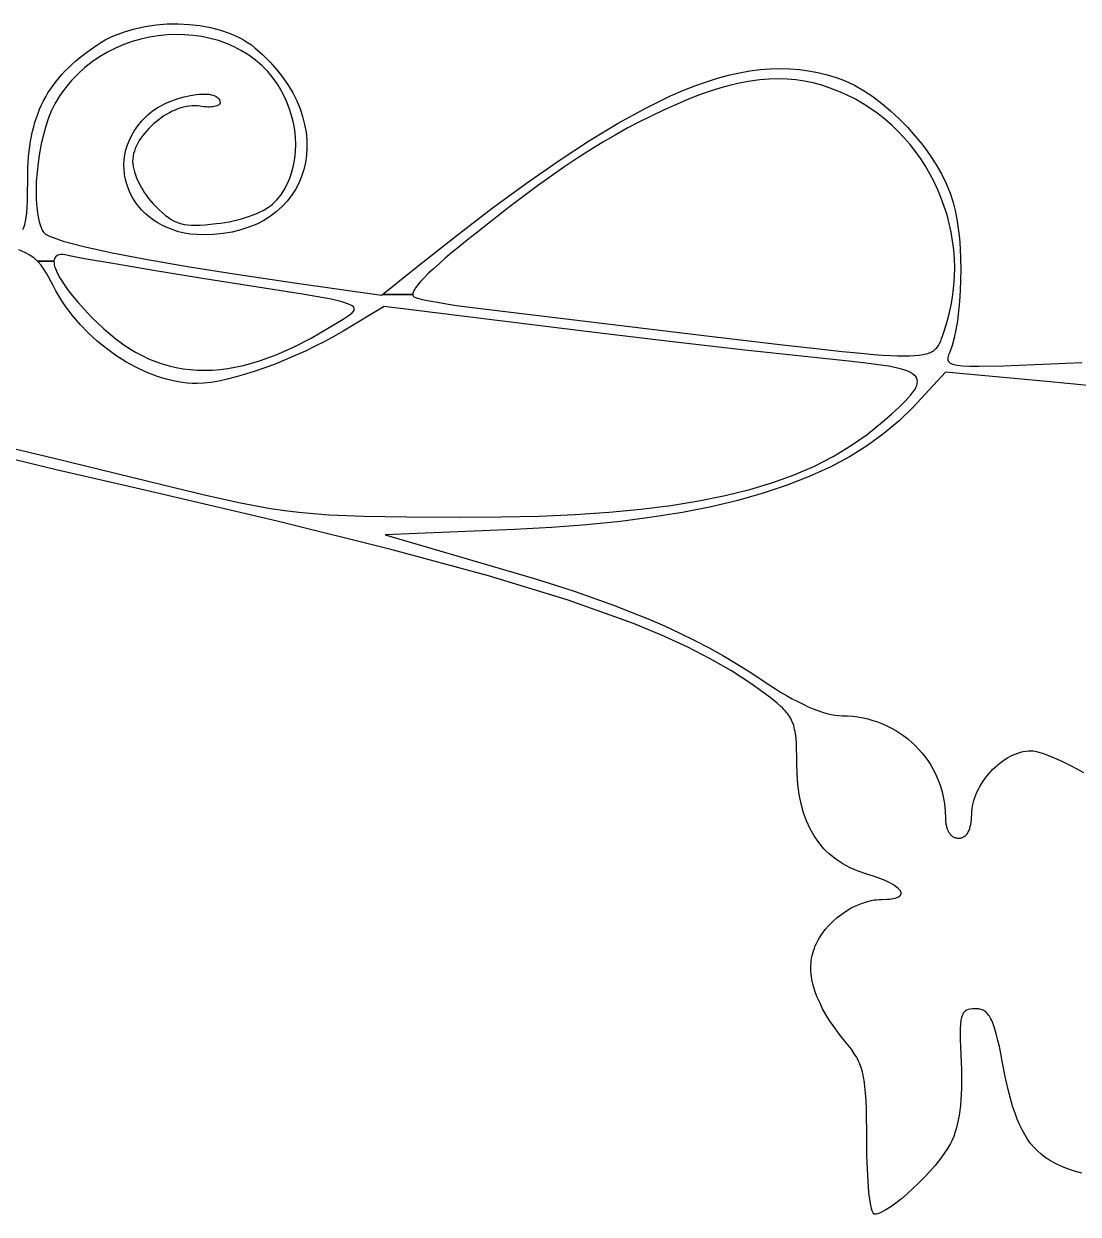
# Model space of a CAD drawing. Extents: x -119 to 121, y -47 to 51.
# Drawn here: x 100.04 to 108.55, y 33 to 42.61 of the extents above; entities that cross this region are included whole.
import ezdxf

# ---------------------------------------------------------------- set-up
doc = ezdxf.new("R2010")
doc.units = 0
doc.layers.add('BLACK', color=7, linetype='CONTINUOUS')

msp = doc.modelspace()

# ---------------------------------------------------------------- linework, layer by layer
at = {"layer": 'BLACK', "linetype": 'CONTINUOUS'}
for p, q in [((100.851, 42.5446), (100.934, 42.5689)), ((100.934, 42.5689), (101.019, 42.5874)), ((101.019, 42.5874), (101.107, 42.6002)), ((101.107, 42.6002), (101.196, 42.6071)), ((101.196, 42.6071), (101.285, 42.6083)), ((101.285, 42.6083), (101.374, 42.6038)), ((101.374, 42.6038), (101.461, 42.5936)), ((101.461, 42.5936), (101.545, 42.5778)), ((101.545, 42.5778), (101.627, 42.5564)), ((101.627, 42.5564), (101.705, 42.5294)), ((100.628, 42.4363), (100.662, 42.4581)), ((100.662, 42.4581), (100.697, 42.4783)), ((100.697, 42.4783), (100.734, 42.4971)), ((100.734, 42.4971), (100.772, 42.5144)), ((100.772, 42.5144), (100.851, 42.5446)), ((100.915, 42.4643), (100.846, 42.44)), ((100.984, 42.4844), (100.915, 42.4643)), ((101.054, 42.5002), (100.984, 42.4844)), ((101.125, 42.5117), (101.054, 42.5002)), ((101.196, 42.5189), (101.125, 42.5117)), ((101.267, 42.5219), (101.196, 42.5189)), ((101.337, 42.5206), (101.267, 42.5219)), ((101.407, 42.515), (101.337, 42.5206)), ((101.476, 42.5051), (101.407, 42.515)), ((101.544, 42.4909), (101.476, 42.5051)), ((101.61, 42.4724), (101.544, 42.4909)), ((101.675, 42.4497), (101.61, 42.4724)), ((101.705, 42.5294), (101.778, 42.4968)), ((101.778, 42.4968), (101.812, 42.4785)), ((101.812, 42.4785), (101.845, 42.4587)), ((101.845, 42.4587), (101.876, 42.4376)), ((100.489, 42.3338), (100.555, 42.3856)), ((100.555, 42.3856), (100.628, 42.4363)), ((100.714, 42.3787), (100.651, 42.3416)), ((100.78, 42.4115), (100.714, 42.3787)), ((100.846, 42.44), (100.78, 42.4115)), ((101.737, 42.4226), (101.675, 42.4497)), ((101.797, 42.3912), (101.737, 42.4226)), ((101.855, 42.3556), (101.797, 42.3912)), ((101.876, 42.4376), (101.905, 42.4152)), ((101.905, 42.4152), (101.97, 42.3574)), ((100.399, 42.2535), (100.427, 42.2807)), ((100.427, 42.2807), (100.457, 42.3074)), ((100.457, 42.3074), (100.489, 42.3338)), ((100.59, 42.3003), (100.532, 42.2548)), ((100.651, 42.3416), (100.59, 42.3003)), ((101.91, 42.3156), (101.855, 42.3556)), ((101.961, 42.2712), (101.91, 42.3156)), ((102.009, 42.2226), (101.961, 42.2712)), ((101.97, 42.3574), (102.029, 42.2982)), ((102.029, 42.2982), (102.082, 42.2377)), ((100.297, 42.1404), (100.321, 42.1695)), ((100.321, 42.1695), (100.345, 42.198)), ((100.345, 42.198), (100.371, 42.226)), ((100.371, 42.226), (100.399, 42.2535)), ((100.477, 42.205), (100.424, 42.151)), ((100.532, 42.2548), (100.477, 42.205)), ((102.053, 42.1696), (102.009, 42.2226)), ((102.093, 42.1124), (102.053, 42.1696)), ((102.082, 42.2377), (102.13, 42.1761)), ((102.13, 42.1761), (102.173, 42.1136)), ((105.549, 42.1403), (105.64, 42.1689)), ((105.64, 42.1689), (105.729, 42.1931)), ((105.729, 42.1931), (105.816, 42.2127)), ((105.816, 42.2127), (105.901, 42.2279)), ((105.901, 42.2279), (105.983, 42.2387)), ((105.983, 42.2387), (106.065, 42.2452)), ((106.065, 42.2452), (106.144, 42.2474)), ((106.144, 42.2474), (106.223, 42.2455)), ((106.223, 42.2455), (106.3, 42.2394)), ((106.3, 42.2394), (106.375, 42.2293)), ((106.375, 42.2293), (106.45, 42.2152)), ((106.45, 42.2152), (106.524, 42.1972)), ((106.524, 42.1972), (106.597, 42.1753)), ((106.597, 42.1753), (106.634, 42.1623)), ((100.234, 42.05), (100.254, 42.0807)), ((100.254, 42.0807), (100.275, 42.1109)), ((100.275, 42.1109), (100.297, 42.1404)), ((100.376, 42.0927), (100.33, 42.0303)), ((100.424, 42.151), (100.376, 42.0927)), ((102.128, 42.0507), (102.093, 42.1124)), ((102.173, 42.1136), (102.21, 42.0505)), ((105.36, 42.069), (105.456, 42.107)), ((105.456, 42.107), (105.549, 42.1403)), ((105.666, 42.0914), (105.581, 42.0647)), ((105.748, 42.114), (105.666, 42.0914)), ((105.828, 42.1324), (105.748, 42.114)), ((105.906, 42.1467), (105.828, 42.1324)), ((105.982, 42.1569), (105.906, 42.1467)), ((106.056, 42.1629), (105.982, 42.1569)), ((106.129, 42.1648), (106.056, 42.1629)), ((106.201, 42.1626), (106.129, 42.1648)), ((106.272, 42.1562), (106.201, 42.1626)), ((106.342, 42.1457), (106.272, 42.1562)), ((106.412, 42.1311), (106.342, 42.1457)), ((106.481, 42.1123), (106.412, 42.1311)), ((106.549, 42.0894), (106.481, 42.1123)), ((106.618, 42.0624), (106.549, 42.0894)), ((106.634, 42.1623), (106.67, 42.1474)), ((106.67, 42.1474), (106.744, 42.1119)), ((106.744, 42.1119), (106.819, 42.0695)), ((100.182, 41.9538), (100.198, 41.9865)), ((100.198, 41.9865), (100.216, 42.0186)), ((100.216, 42.0186), (100.234, 42.05)), ((100.33, 42.0303), (100.289, 41.9636)), ((101.185, 41.9667), (101.234, 41.9874)), ((101.234, 41.9874), (101.284, 42.0051)), ((101.284, 42.0051), (101.334, 42.0196)), ((101.334, 42.0196), (101.384, 42.0306)), ((101.384, 42.0306), (101.431, 42.038)), ((101.431, 42.038), (101.454, 42.0403)), ((101.454, 42.0403), (101.476, 42.0416)), ((101.476, 42.0416), (101.497, 42.0419)), ((101.497, 42.0419), (101.516, 42.0411)), ((101.516, 42.0411), (101.535, 42.0393)), ((101.535, 42.0393), (101.552, 42.0364)), ((101.552, 42.0364), (101.567, 42.0323)), ((101.567, 42.0323), (101.581, 42.0271)), ((101.581, 42.0271), (101.593, 42.0208)), ((101.593, 42.0208), (101.604, 42.0133)), ((101.604, 42.0133), (101.612, 42.0045)), ((101.612, 42.0045), (101.618, 41.9945)), ((101.618, 41.9945), (101.622, 41.9832)), ((101.622, 41.9832), (101.623, 41.9707)), ((102.159, 41.9848), (102.128, 42.0507)), ((102.182, 41.9274), (102.159, 41.9848)), ((102.21, 42.0505), (102.242, 41.987)), ((102.242, 41.987), (102.269, 41.9233)), ((105.055, 41.9262), (105.261, 42.0262)), ((105.405, 41.9989), (105.204, 41.9114)), ((105.261, 42.0262), (105.36, 42.069)), ((105.494, 42.0339), (105.405, 41.9989)), ((105.581, 42.0647), (105.494, 42.0339)), ((106.686, 42.0323), (106.618, 42.0624)), ((106.752, 41.999), (106.686, 42.0323)), ((106.815, 41.9627), (106.752, 41.999)), ((106.819, 42.0695), (106.893, 42.0206)), ((106.893, 42.0206), (106.965, 41.966)), ((100.141, 41.8509), (100.154, 41.886)), ((100.154, 41.886), (100.167, 41.9203)), ((100.167, 41.9203), (100.182, 41.9538)), ((100.263, 41.9097), (100.238, 41.8493)), ((100.289, 41.9636), (100.263, 41.9097)), ((101.039, 41.8734), (101.057, 41.8885)), ((101.057, 41.8885), (101.075, 41.903)), ((101.075, 41.903), (101.095, 41.917)), ((101.095, 41.917), (101.117, 41.9304)), ((101.117, 41.9304), (101.139, 41.9432)), ((101.139, 41.9432), (101.162, 41.9553)), ((101.162, 41.9553), (101.185, 41.9667)), ((101.215, 41.8907), (101.193, 41.8781)), ((101.238, 41.9022), (101.215, 41.8907)), ((101.26, 41.9125), (101.238, 41.9022)), ((101.283, 41.9216), (101.26, 41.9125)), ((101.306, 41.9294), (101.283, 41.9216)), ((101.329, 41.9359), (101.306, 41.9294)), ((101.352, 41.9409), (101.329, 41.9359)), ((101.374, 41.9445), (101.352, 41.9409)), ((101.397, 41.9465), (101.374, 41.9445)), ((101.418, 41.9468), (101.397, 41.9465)), ((101.44, 41.9455), (101.418, 41.9468)), ((101.461, 41.9424), (101.44, 41.9455)), ((101.477, 41.9401), (101.461, 41.9424)), ((101.494, 41.9384), (101.477, 41.9401)), ((101.51, 41.9374), (101.494, 41.9384)), ((101.525, 41.9369), (101.51, 41.9374)), ((101.539, 41.937), (101.525, 41.9369)), ((101.552, 41.9377), (101.539, 41.937)), ((101.565, 41.9389), (101.552, 41.9377)), ((101.576, 41.9407), (101.565, 41.9389)), ((101.586, 41.9429), (101.576, 41.9407)), ((101.596, 41.9456), (101.586, 41.9429)), ((101.604, 41.9488), (101.596, 41.9456)), ((101.61, 41.9524), (101.604, 41.9488)), ((101.616, 41.9564), (101.61, 41.9524)), ((101.618, 41.9585), (101.616, 41.9564)), ((101.62, 41.9608), (101.618, 41.9585)), ((101.621, 41.9631), (101.62, 41.9608)), ((101.622, 41.9655), (101.621, 41.9631)), ((101.623, 41.9681), (101.622, 41.9655)), ((101.623, 41.9707), (101.623, 41.9681)), ((102.201, 41.8691), (102.182, 41.9274)), ((102.269, 41.9233), (102.29, 41.8595)), ((104.837, 41.8064), (105.055, 41.9262)), ((105.204, 41.9114), (105.009, 41.8163)), ((106.876, 41.9235), (106.815, 41.9627)), ((106.935, 41.8814), (106.876, 41.9235)), ((106.992, 41.8367), (106.935, 41.8814)), ((106.965, 41.966), (107.037, 41.9063)), ((107.037, 41.9063), (107.106, 41.842)), ((100.119, 41.7783), (100.129, 41.815)), ((100.129, 41.815), (100.141, 41.8509)), ((100.216, 41.7834), (100.197, 41.7132)), ((100.238, 41.8493), (100.216, 41.7834)), ((100.933, 41.7478), (100.959, 41.7854)), ((100.959, 41.7854), (100.989, 41.8221)), ((100.989, 41.8221), (101.023, 41.8578)), ((101.023, 41.8578), (101.039, 41.8734)), ((101.068, 41.7832), (101.049, 41.7648)), ((101.087, 41.801), (101.068, 41.7832)), ((101.107, 41.8181), (101.087, 41.801)), ((101.128, 41.8344), (101.107, 41.8181)), ((101.149, 41.8499), (101.128, 41.8344)), ((101.17, 41.8644), (101.149, 41.8499)), ((101.193, 41.8781), (101.17, 41.8644)), ((102.215, 41.8104), (102.201, 41.8691)), ((102.226, 41.7515), (102.215, 41.8104)), ((102.29, 41.8595), (102.306, 41.7961)), ((102.306, 41.7961), (102.318, 41.7331)), ((104.605, 41.6664), (104.837, 41.8064)), ((105.009, 41.8163), (104.911, 41.765)), ((107.046, 41.7893), (106.992, 41.8367)), ((107.098, 41.7396), (107.046, 41.7893)), ((107.106, 41.842), (107.173, 41.774)), ((100.094, 41.6626), (100.101, 41.7021)), ((100.101, 41.7021), (100.109, 41.7407)), ((100.109, 41.7407), (100.119, 41.7783)), ((100.197, 41.7132), (100.18, 41.6398)), ((100.891, 41.6705), (100.91, 41.7095)), ((100.91, 41.7095), (100.933, 41.7478)), ((100.999, 41.7065), (100.985, 41.6862)), ((101.015, 41.7264), (100.999, 41.7065)), ((101.031, 41.7459), (101.015, 41.7264)), ((101.049, 41.7648), (101.031, 41.7459)), ((102.232, 41.6928), (102.226, 41.7515)), ((102.234, 41.6345), (102.232, 41.6928)), ((102.318, 41.7331), (102.324, 41.6708)), ((104.813, 41.7106), (104.714, 41.6529)), ((104.911, 41.765), (104.813, 41.7106)), ((107.147, 41.6875), (107.098, 41.7396)), ((107.194, 41.6333), (107.147, 41.6875)), ((107.173, 41.774), (107.236, 41.7027)), ((107.236, 41.7027), (107.296, 41.6288)), ((100.078, 41.5381), (100.088, 41.6221)), ((100.088, 41.6221), (100.094, 41.6626)), ((100.18, 41.6398), (100.165, 41.5641)), ((100.855, 41.5512), (100.863, 41.5912)), ((100.863, 41.5912), (100.876, 41.631)), ((100.876, 41.631), (100.891, 41.6705)), ((100.939, 41.6027), (100.932, 41.5816)), ((100.949, 41.6238), (100.939, 41.6027)), ((100.959, 41.6448), (100.949, 41.6238)), ((100.971, 41.6656), (100.959, 41.6448)), ((100.985, 41.6862), (100.971, 41.6656)), ((102.233, 41.5771), (102.234, 41.6345)), ((102.325, 41.6093), (102.322, 41.549)), ((102.324, 41.6708), (102.325, 41.6093)), ((104.36, 41.5055), (104.605, 41.6664)), ((104.613, 41.5914), (104.511, 41.5258)), ((104.714, 41.6529), (104.613, 41.5914)), ((107.238, 41.5769), (107.194, 41.6333)), ((107.296, 41.6288), (107.351, 41.553)), ((100.072, 41.4497), (100.078, 41.5381)), ((100.165, 41.5641), (100.154, 41.4874)), ((100.847, 41.4711), (100.849, 41.5111)), ((100.849, 41.5111), (100.855, 41.5512)), ((100.918, 41.5186), (100.917, 41.4979)), ((100.917, 41.4979), (100.918, 41.4787)), ((100.921, 41.5394), (100.918, 41.5186)), ((100.925, 41.5605), (100.921, 41.5394)), ((100.932, 41.5816), (100.925, 41.5605)), ((102.217, 41.4661), (102.227, 41.5209)), ((102.227, 41.5209), (102.233, 41.5771)), ((102.322, 41.549), (102.313, 41.4901)), ((104.098, 41.3234), (104.36, 41.5055)), ((104.511, 41.5258), (104.406, 41.4557)), ((107.28, 41.5187), (107.238, 41.5769)), ((107.318, 41.4586), (107.28, 41.5187)), ((107.351, 41.553), (107.402, 41.4758)), ((100.071, 41.3568), (100.072, 41.4497)), ((100.146, 41.4106), (100.14, 41.3349)), ((100.154, 41.4874), (100.146, 41.4106)), ((100.848, 41.4314), (100.847, 41.4711)), ((100.852, 41.3921), (100.848, 41.4314)), ((100.918, 41.4787), (100.921, 41.4582)), ((100.921, 41.4582), (100.926, 41.4365)), ((100.926, 41.4365), (100.932, 41.4139)), ((100.932, 41.4139), (100.94, 41.3906)), ((102.187, 41.3624), (102.204, 41.4132)), ((102.204, 41.4132), (102.217, 41.4661)), ((102.3, 41.4327), (102.282, 41.377)), ((102.313, 41.4901), (102.3, 41.4327)), ((104.406, 41.4557), (104.185, 41.3004)), ((107.354, 41.3968), (107.318, 41.4586)), ((107.402, 41.4758), (107.447, 41.3979)), ((100.069, 41.228), (100.071, 41.3568)), ((100.14, 41.3349), (100.138, 41.2614)), ((100.86, 41.3532), (100.852, 41.3921)), ((100.87, 41.3151), (100.86, 41.3532)), ((100.883, 41.2777), (100.87, 41.3151)), ((100.94, 41.3906), (100.949, 41.3667)), ((100.949, 41.3667), (100.96, 41.3425)), ((100.96, 41.3425), (100.972, 41.318)), ((100.972, 41.318), (100.985, 41.2936)), ((102.141, 41.2685), (102.166, 41.314)), ((102.166, 41.314), (102.187, 41.3624)), ((102.26, 41.3234), (102.233, 41.272)), ((102.282, 41.377), (102.26, 41.3234)), ((103.82, 41.1195), (104.098, 41.3234)), ((107.388, 41.3334), (107.354, 41.3968)), ((107.418, 41.2686), (107.388, 41.3334)), ((107.447, 41.3979), (107.485, 41.3199)), ((107.485, 41.3199), (107.517, 41.2425)), ((100.068, 41.1737), (100.069, 41.228)), ((100.138, 41.2614), (100.139, 41.1911)), ((100.899, 41.2413), (100.883, 41.2777)), ((100.917, 41.206), (100.899, 41.2413)), ((100.985, 41.2936), (100.999, 41.2693)), ((100.999, 41.2693), (101.014, 41.2454)), ((101.014, 41.2454), (101.03, 41.2221)), ((101.03, 41.2221), (101.047, 41.1995)), ((102.081, 41.1873), (102.113, 41.2262)), ((102.113, 41.2262), (102.141, 41.2685)), ((102.201, 41.223), (102.165, 41.1767)), ((102.233, 41.272), (102.201, 41.223)), ((104.185, 41.3004), (103.948, 41.1226)), ((107.446, 41.2025), (107.418, 41.2686)), ((107.517, 41.2425), (107.542, 41.1663)), ((100.063, 41.0833), (100.066, 41.1255)), ((100.066, 41.1255), (100.068, 41.1737)), ((100.139, 41.1911), (100.143, 41.1252)), ((100.143, 41.1252), (100.151, 41.0647)), ((100.939, 41.1719), (100.917, 41.206)), ((100.963, 41.1392), (100.939, 41.1719)), ((100.99, 41.108), (100.963, 41.1392)), ((101.047, 41.1995), (101.064, 41.1779)), ((101.064, 41.1779), (101.082, 41.1573)), ((101.082, 41.1573), (101.101, 41.1381)), ((101.101, 41.1381), (101.129, 41.1105)), ((101.971, 41.1032), (101.993, 41.1155)), ((101.993, 41.1155), (102.014, 41.1279)), ((102.014, 41.1279), (102.031, 41.1402)), ((102.031, 41.1402), (102.046, 41.1522)), ((102.046, 41.1522), (102.064, 41.1693)), ((102.064, 41.1693), (102.081, 41.1873)), ((102.124, 41.1332), (102.079, 41.0929)), ((102.165, 41.1767), (102.124, 41.1332)), ((103.525, 40.8933), (103.82, 41.1195)), ((103.948, 41.1226), (103.69, 40.9194)), ((107.47, 41.1352), (107.446, 41.2025)), ((107.492, 41.0668), (107.47, 41.1352)), ((107.542, 41.1663), (107.558, 41.1022)), ((100.048, 40.9882), (100.054, 41.0149)), ((100.054, 41.0149), (100.059, 41.0465)), ((100.059, 41.0465), (100.063, 41.0833)), ((100.151, 41.0647), (100.163, 41.0106)), ((101.019, 41.0785), (100.99, 41.108)), ((101.051, 41.0509), (101.019, 41.0785)), ((101.085, 41.0251), (101.051, 41.0509)), ((101.121, 41.0015), (101.085, 41.0251)), ((101.129, 41.1105), (101.156, 41.086)), ((101.156, 41.086), (101.181, 41.0644)), ((101.181, 41.0644), (101.206, 41.0456)), ((101.206, 41.0456), (101.23, 41.0295)), ((101.23, 41.0295), (101.254, 41.0159)), ((101.254, 41.0159), (101.279, 41.0048)), ((101.696, 41.0111), (101.73, 41.0183)), ((101.73, 41.0183), (101.763, 41.0265)), ((101.763, 41.0265), (101.796, 41.0356)), ((101.796, 41.0356), (101.829, 41.0455)), ((101.829, 41.0455), (101.86, 41.0561)), ((101.86, 41.0561), (101.89, 41.0673)), ((101.89, 41.0673), (101.919, 41.0789)), ((101.919, 41.0789), (101.946, 41.0909)), ((101.977, 41.0224), (101.919, 40.9926)), ((101.946, 41.0909), (101.971, 41.1032)), ((102.03, 41.0559), (101.977, 41.0224)), ((102.079, 41.0929), (102.03, 41.0559)), ((107.51, 40.9974), (107.492, 41.0668)), ((107.558, 41.1022), (107.572, 41.032)), ((107.572, 41.032), (107.583, 40.9568)), ((100.032, 40.9477), (100.04, 40.9659)), ((100.04, 40.9659), (100.048, 40.9882)), ((100.163, 41.0106), (100.17, 40.9864)), ((100.17, 40.9864), (100.178, 40.9642)), ((100.178, 40.9642), (100.188, 40.9442)), ((100.188, 40.9442), (100.198, 40.9264)), ((100.198, 40.9264), (100.215, 40.9111)), ((101.16, 40.9801), (101.121, 41.0015)), ((101.201, 40.9611), (101.16, 40.9801)), ((101.244, 40.9447), (101.201, 40.9611)), ((101.289, 40.9309), (101.244, 40.9447)), ((101.279, 41.0048), (101.305, 40.9961)), ((101.336, 40.9199), (101.289, 40.9309)), ((101.305, 40.9961), (101.333, 40.9896)), ((101.333, 40.9896), (101.361, 40.9852)), ((101.385, 40.9119), (101.336, 40.9199)), ((101.361, 40.9852), (101.393, 40.9828)), ((101.393, 40.9828), (101.426, 40.9823)), ((101.426, 40.9823), (101.463, 40.9836)), ((101.463, 40.9836), (101.503, 40.9866)), ((101.503, 40.9866), (101.547, 40.9911)), ((101.547, 40.9911), (101.595, 40.997)), ((101.595, 40.997), (101.628, 41.0004)), ((101.628, 41.0004), (101.662, 41.0051)), ((101.722, 40.9281), (101.648, 40.9156)), ((101.662, 41.0051), (101.696, 41.0111)), ((101.791, 40.9453), (101.722, 40.9281)), ((101.857, 40.9668), (101.791, 40.9453)), ((101.919, 40.9926), (101.857, 40.9668)), ((103.69, 40.9194), (103.62, 40.864)), ((107.525, 40.9273), (107.51, 40.9974)), ((107.537, 40.8564), (107.525, 40.9273)), ((107.583, 40.9568), (107.592, 40.8776)), ((100.215, 40.9111), (100.247, 40.8941)), ((100.247, 40.8941), (100.356, 40.8555)), ((100.356, 40.8555), (100.525, 40.8112)), ((101.436, 40.9069), (101.385, 40.9119)), ((101.489, 40.9053), (101.436, 40.9069)), ((101.57, 40.9079), (101.489, 40.9053)), ((101.648, 40.9156), (101.57, 40.9079)), ((103.21, 40.6442), (103.525, 40.8933)), ((103.62, 40.864), (103.555, 40.8116)), ((107.546, 40.7849), (107.537, 40.8564)), ((107.592, 40.8776), (107.598, 40.7953)), ((100.047, 40.7633), (99.998, 40.7835)), ((100.088, 40.7416), (100.047, 40.7633)), ((100.122, 40.7179), (100.088, 40.7416)), ((100.297, 40.7312), (100.291, 40.7237)), ((100.305, 40.7372), (100.297, 40.7312)), ((100.314, 40.7417), (100.305, 40.7372)), ((100.326, 40.7448), (100.314, 40.7417)), ((100.339, 40.7463), (100.326, 40.7448)), ((100.354, 40.7461), (100.339, 40.7463)), ((100.371, 40.7444), (100.354, 40.7461)), ((100.389, 40.741), (100.371, 40.7444)), ((100.409, 40.7359), (100.389, 40.741)), ((100.53, 40.7132), (100.409, 40.7359)), ((100.525, 40.8112), (100.752, 40.7615)), ((100.752, 40.7615), (101.037, 40.7068)), ((103.495, 40.7622), (103.44, 40.7159)), ((103.555, 40.8116), (103.495, 40.7622)), ((107.552, 40.713), (107.546, 40.7849)), ((107.598, 40.7953), (107.602, 40.7108)), ((100.15, 40.6931), (100.122, 40.7179)), ((100.152, 40.6915), (100.15, 40.6931)), ((100.15, 40.6931), (100.282, 40.6931)), ((100.282, 40.6931), (100.15, 40.6931)), ((100.178, 40.6617), (100.152, 40.6915)), ((100.202, 40.628), (100.178, 40.6617)), ((100.283, 40.7047), (100.282, 40.6931)), ((100.282, 40.6931), (100.283, 40.6803)), ((100.286, 40.7149), (100.283, 40.7047)), ((100.283, 40.6803), (100.285, 40.6663)), ((100.285, 40.6663), (100.288, 40.651)), ((100.291, 40.7237), (100.286, 40.7149)), ((100.288, 40.651), (100.294, 40.6345)), ((100.294, 40.6345), (100.309, 40.5982)), ((100.774, 40.6707), (100.53, 40.7132)), ((101.103, 40.6149), (100.774, 40.6707)), ((101.037, 40.7068), (101.377, 40.6476)), ((101.377, 40.6476), (101.773, 40.5843)), ((102.935, 40.4241), (103.21, 40.6442)), ((103.346, 40.6324), (103.307, 40.5953)), ((103.391, 40.6726), (103.346, 40.6324)), ((103.44, 40.7159), (103.391, 40.6726)), ((107.554, 40.6408), (107.552, 40.713)), ((107.553, 40.5683), (107.554, 40.6408)), ((107.602, 40.7108), (107.603, 40.6251)), ((100.225, 40.5895), (100.202, 40.628)), ((100.275, 40.496), (100.225, 40.5895)), ((100.309, 40.5982), (100.331, 40.5577)), ((100.331, 40.5577), (100.359, 40.5132)), ((101.482, 40.5525), (101.103, 40.6149)), ((102.29, 40.4273), (101.482, 40.5525)), ((101.773, 40.5843), (102.223, 40.5172)), ((103.273, 40.5613), (103.244, 40.5305)), ((103.307, 40.5953), (103.273, 40.5613)), ((107.548, 40.4958), (107.553, 40.5683)), ((107.602, 40.5393), (107.599, 40.4541)), ((107.603, 40.6251), (107.602, 40.5393)), ((100.298, 40.454), (100.275, 40.496)), ((100.322, 40.4128), (100.298, 40.454)), ((100.359, 40.5132), (100.392, 40.4651)), ((100.392, 40.4651), (100.432, 40.4136)), ((102.223, 40.5172), (102.928, 40.4184)), ((103.181, 40.439), (103.179, 40.4311)), ((103.184, 40.4476), (103.181, 40.439)), ((103.189, 40.457), (103.184, 40.4476)), ((103.195, 40.4673), (103.189, 40.457)), ((103.202, 40.4783), (103.195, 40.4673)), ((103.211, 40.4902), (103.202, 40.4783)), ((103.221, 40.5028), (103.211, 40.4902)), ((103.232, 40.5162), (103.221, 40.5028)), ((103.244, 40.5305), (103.232, 40.5162)), ((107.54, 40.4233), (107.548, 40.4958)), ((107.599, 40.4541), (107.594, 40.3707)), ((100.347, 40.3722), (100.322, 40.4128)), ((100.374, 40.3324), (100.347, 40.3722)), ((100.432, 40.4136), (100.478, 40.3591)), ((100.478, 40.3591), (100.529, 40.3018)), ((102.521, 40.3853), (102.29, 40.4273)), ((102.599, 40.367), (102.521, 40.3853)), ((102.655, 40.3496), (102.599, 40.367)), ((102.69, 40.3324), (102.655, 40.3496)), ((102.928, 40.4184), (102.935, 40.4241)), ((102.935, 40.4241), (103.179, 40.4241)), ((103.179, 40.4241), (102.935, 40.4241)), ((103.179, 40.4311), (103.179, 40.4241)), ((103.179, 40.4241), (103.179, 40.418)), ((103.179, 40.418), (103.181, 40.4126)), ((103.181, 40.4126), (103.185, 40.408)), ((103.185, 40.408), (103.189, 40.4043)), ((103.189, 40.4043), (103.216, 40.3955)), ((103.216, 40.3955), (103.258, 40.385)), ((103.258, 40.385), (103.312, 40.3734)), ((103.312, 40.3734), (103.378, 40.3611)), ((103.378, 40.3611), (103.452, 40.3484)), ((103.452, 40.3484), (103.532, 40.3359)), ((107.513, 40.2789), (107.529, 40.351)), ((107.529, 40.351), (107.54, 40.4233)), ((107.594, 40.3707), (107.586, 40.29)), ((100.432, 40.2554), (100.374, 40.3324)), ((100.495, 40.1821), (100.432, 40.2554)), ((100.529, 40.3018), (100.586, 40.242)), ((102.616, 40.2241), (102.658, 40.2511)), ((102.949, 40.3267), (102.618, 40.1292)), ((102.658, 40.2511), (102.688, 40.2747)), ((102.688, 40.2747), (102.705, 40.2956)), ((102.7, 40.3236), (102.69, 40.3324)), ((102.706, 40.3146), (102.7, 40.3236)), ((102.705, 40.2956), (102.707, 40.3053)), ((102.707, 40.3053), (102.706, 40.3146)), ((104.558, 40.1292), (102.949, 40.3267)), ((103.532, 40.3359), (103.617, 40.3238)), ((103.617, 40.3238), (103.704, 40.3126)), ((103.704, 40.3126), (105.574, 40.0868)), ((107.494, 40.2073), (107.513, 40.2789)), ((107.586, 40.29), (107.576, 40.2128)), ((100.562, 40.1127), (100.495, 40.1821)), ((100.586, 40.242), (100.684, 40.1462)), ((102.358, 40.0721), (102.505, 40.1574)), ((102.505, 40.1574), (102.616, 40.2241)), ((107.472, 40.1362), (107.494, 40.2073)), ((107.576, 40.2128), (107.564, 40.1403)), ((100.632, 40.0476), (100.562, 40.1127)), ((100.684, 40.1462), (100.785, 40.0625)), ((100.785, 40.0625), (100.837, 40.0251)), ((102.215, 39.999), (102.358, 40.0721)), ((102.546, 40.0872), (102.47, 40.0461)), ((102.618, 40.1292), (102.546, 40.0872)), ((105.229, 40.0469), (104.558, 40.1292)), ((105.574, 40.0868), (106.189, 40.0152)), ((107.441, 40.0481), (107.448, 40.0678)), ((107.448, 40.0678), (107.456, 40.0891)), ((107.456, 40.0891), (107.472, 40.1362)), ((107.55, 40.0733), (107.533, 40.0128)), ((107.564, 40.1403), (107.55, 40.0733)), ((100.706, 39.9871), (100.632, 40.0476)), ((100.783, 39.9316), (100.706, 39.9871)), ((100.837, 40.0251), (100.888, 39.9908)), ((100.888, 39.9908), (100.941, 39.9595)), ((100.941, 39.9595), (100.994, 39.9312)), ((102.076, 39.9379), (102.215, 39.999)), ((102.312, 39.9678), (102.231, 39.9309)), ((102.392, 40.0062), (102.312, 39.9678)), ((102.47, 40.0461), (102.392, 40.0062)), ((105.861, 39.9739), (105.229, 40.0469)), ((106.724, 39.8822), (105.861, 39.9739)), ((106.189, 40.0152), (106.436, 39.9872)), ((106.436, 39.9872), (106.646, 39.9646)), ((106.646, 39.9646), (106.739, 39.9553)), ((107.358, 39.9571), (107.368, 39.9619)), ((107.368, 39.9619), (107.377, 39.967)), ((107.377, 39.967), (107.385, 39.9725)), ((107.385, 39.9725), (107.392, 39.9784)), ((107.392, 39.9784), (107.4, 39.9846)), ((107.4, 39.9846), (107.406, 39.9912)), ((107.406, 39.9912), (107.412, 39.9982)), ((107.412, 39.9982), (107.418, 40.0056)), ((107.418, 40.0056), (107.423, 40.0134)), ((107.423, 40.0134), (107.432, 40.03)), ((107.432, 40.03), (107.441, 40.0481)), ((107.514, 39.9598), (107.505, 39.9362)), ((107.533, 40.0128), (107.514, 39.9598)), ((100.862, 39.8814), (100.783, 39.9316)), ((100.943, 39.8368), (100.862, 39.8814)), ((100.994, 39.9312), (101.047, 39.9059)), ((101.047, 39.9059), (101.102, 39.8836)), ((101.102, 39.8836), (101.156, 39.8644)), ((101.156, 39.8644), (101.212, 39.8481)), ((101.812, 39.8519), (101.942, 39.8888)), ((101.942, 39.8888), (102.076, 39.9379)), ((102.067, 39.8632), (101.986, 39.8328)), ((102.149, 39.896), (102.067, 39.8632)), ((102.231, 39.9309), (102.149, 39.896)), ((106.837, 39.8702), (106.724, 39.8822)), ((106.739, 39.9553), (106.824, 39.9474)), ((106.824, 39.9474), (106.902, 39.9408)), ((106.936, 39.8578), (106.837, 39.8702)), ((106.902, 39.9408), (106.972, 39.9356)), ((106.972, 39.9356), (107.036, 39.9319)), ((107.036, 39.9319), (107.093, 39.9295)), ((107.093, 39.9295), (107.144, 39.9285)), ((107.144, 39.9285), (107.19, 39.929)), ((107.19, 39.929), (107.23, 39.9308)), ((107.23, 39.9308), (107.266, 39.9341)), ((107.266, 39.9341), (107.297, 39.9389)), ((107.297, 39.9389), (107.311, 39.9418)), ((107.311, 39.9418), (107.324, 39.9451)), ((107.324, 39.9451), (107.336, 39.9487)), ((107.336, 39.9487), (107.347, 39.9528)), ((107.347, 39.9528), (107.358, 39.9571)), ((107.499, 39.9157), (107.498, 39.898)), ((107.498, 39.898), (107.504, 39.8831)), ((107.505, 39.9362), (107.499, 39.9157)), ((107.504, 39.8831), (107.517, 39.8708)), ((107.517, 39.8708), (107.54, 39.8611)), ((107.947, 39.8487), (108.58, 39.8752)), ((101.026, 39.7982), (100.943, 39.8368)), ((101.109, 39.7658), (101.026, 39.7982)), ((101.212, 39.8481), (101.268, 39.8349)), ((101.268, 39.8349), (101.326, 39.8247)), ((101.326, 39.8247), (101.383, 39.8176)), ((101.383, 39.8176), (101.442, 39.8134)), ((101.442, 39.8134), (101.501, 39.8123)), ((101.501, 39.8123), (101.562, 39.8142)), ((101.562, 39.8142), (101.623, 39.8191)), ((101.623, 39.8191), (101.685, 39.827)), ((101.685, 39.827), (101.812, 39.8519)), ((101.828, 39.7802), (101.753, 39.7585)), ((101.906, 39.8051), (101.828, 39.7802)), ((101.986, 39.8328), (101.906, 39.8051)), ((107.021, 39.8445), (106.936, 39.8578)), ((107.093, 39.83), (107.021, 39.8445)), ((107.124, 39.822), (107.093, 39.83)), ((107.151, 39.8136), (107.124, 39.822)), ((107.175, 39.8047), (107.151, 39.8136)), ((107.196, 39.7951), (107.175, 39.8047)), ((107.213, 39.785), (107.196, 39.7951)), ((107.228, 39.7741), (107.213, 39.785)), ((107.479, 39.7975), (107.218, 39.5153)), ((107.239, 39.7624), (107.228, 39.7741)), ((108.326, 39.7199), (107.479, 39.7975)), ((107.54, 39.8611), (107.573, 39.8538)), ((107.573, 39.8538), (107.618, 39.8487)), ((107.618, 39.8487), (107.677, 39.8458)), ((107.677, 39.8458), (107.75, 39.8449)), ((107.75, 39.8449), (107.947, 39.8487)), ((101.15, 39.7521), (101.109, 39.7658)), ((101.192, 39.7401), (101.15, 39.7521)), ((101.234, 39.7298), (101.192, 39.7401)), ((101.275, 39.7213), (101.234, 39.7298)), ((101.317, 39.7146), (101.275, 39.7213)), ((101.358, 39.7097), (101.317, 39.7146)), ((101.399, 39.7068), (101.358, 39.7097)), ((101.439, 39.7058), (101.399, 39.7068)), ((101.492, 39.7081), (101.439, 39.7058)), ((101.55, 39.7148), (101.492, 39.7081)), ((101.613, 39.7255), (101.55, 39.7148)), ((101.681, 39.7402), (101.613, 39.7255)), ((101.753, 39.7585), (101.681, 39.7402)), ((107.231, 39.6549), (107.241, 39.6734)), ((107.247, 39.7499), (107.239, 39.7624)), ((107.241, 39.6734), (107.248, 39.6908)), ((107.252, 39.7366), (107.247, 39.7499)), ((107.248, 39.6908), (107.252, 39.7071)), ((107.254, 39.7223), (107.252, 39.7366)), ((107.252, 39.7071), (107.254, 39.7223)), ((109.172, 39.6353), (108.326, 39.7199)), ((107.16, 39.5685), (107.201, 39.6143)), ((107.201, 39.6143), (107.217, 39.6353)), ((107.217, 39.6353), (107.231, 39.6549)), ((107.045, 39.4594), (107.108, 39.517)), ((107.218, 39.5153), (107.106, 39.405)), ((107.108, 39.517), (107.16, 39.5685)), ((106.847, 39.2949), (106.971, 39.3954)), ((106.971, 39.3954), (107.045, 39.4594)), ((107.106, 39.405), (106.983, 39.3016)), ((106.714, 39.2023), (106.847, 39.2949)), ((106.983, 39.3016), (106.849, 39.2049)), ((99.9101, 39.193), (100.284, 39.1026)), ((106.572, 39.1174), (106.714, 39.2023)), ((106.849, 39.2049), (106.704, 39.1149)), ((100.301, 39.01), (99.7219, 39.1498)), ((100.284, 39.1026), (101.164, 38.8874)), ((106.421, 39.0401), (106.572, 39.1174)), ((106.704, 39.1149), (106.548, 39.0316)), ((100.981, 38.8521), (100.301, 39.01)), ((106.258, 38.97), (106.421, 39.0401)), ((106.548, 39.0316), (106.38, 38.9547)), ((105.899, 38.8511), (106.085, 38.9071)), ((106.085, 38.9071), (106.258, 38.97)), ((106.38, 38.9547), (106.201, 38.8844)), ((102.084, 38.595), (100.981, 38.8521)), ((101.164, 38.8874), (101.508, 38.8055)), ((101.508, 38.8055), (101.788, 38.7434)), ((105.701, 38.8018), (105.899, 38.8511)), ((106.009, 38.8204), (105.804, 38.7626)), ((106.201, 38.8844), (106.009, 38.8204)), ((101.788, 38.7434), (102.031, 38.6981)), ((105.021, 38.6924), (105.263, 38.7227)), ((105.263, 38.7227), (105.489, 38.7591)), ((105.587, 38.7111), (105.357, 38.6657)), ((105.489, 38.7591), (105.701, 38.8018)), ((105.804, 38.7626), (105.587, 38.7111)), ((102.031, 38.6981), (102.145, 38.6809)), ((102.145, 38.6809), (102.26, 38.6669)), ((102.26, 38.6669), (102.379, 38.6557)), ((102.379, 38.6557), (102.503, 38.6469)), ((102.503, 38.6469), (102.784, 38.6354)), ((102.784, 38.6354), (103.129, 38.6294)), ((103.129, 38.6294), (103.563, 38.6263)), ((103.563, 38.6263), (103.891, 38.6288)), ((103.891, 38.6288), (104.2, 38.6365)), ((104.2, 38.6365), (104.491, 38.6495)), ((104.491, 38.6495), (104.764, 38.6681)), ((104.764, 38.6681), (105.021, 38.6924)), ((105.113, 38.6263), (104.856, 38.5929)), ((105.357, 38.6657), (105.113, 38.6263)), ((103.014, 38.3646), (102.084, 38.595)), ((104.001, 38.5275), (102.956, 38.4852)), ((104.3, 38.5436), (104.001, 38.5275)), ((104.585, 38.5654), (104.3, 38.5436)), ((104.856, 38.5929), (104.585, 38.5654)), ((102.956, 38.4852), (103.775, 38.2453)), ((103.79, 38.1543), (103.014, 38.3646)), ((103.775, 38.2453), (104.15, 38.1353)), ((104.433, 37.9578), (103.79, 38.1543)), ((104.15, 38.1353), (104.324, 38.0808)), ((104.324, 38.0808), (104.49, 38.0264)), ((104.961, 37.7685), (104.433, 37.9578)), ((104.49, 38.0264), (104.648, 37.9719)), ((104.648, 37.9719), (104.799, 37.9172)), ((104.799, 37.9172), (104.942, 37.862)), ((104.942, 37.862), (105.079, 37.8061)), ((105.188, 37.6746), (104.961, 37.7685)), ((105.079, 37.8061), (105.21, 37.7494)), ((105.21, 37.7494), (105.336, 37.6918)), ((105.394, 37.5801), (105.188, 37.6746)), ((105.336, 37.6918), (105.456, 37.6329)), ((105.581, 37.4842), (105.394, 37.5801)), ((105.456, 37.6329), (105.572, 37.5726)), ((105.572, 37.5726), (105.683, 37.5108)), ((105.752, 37.3861), (105.581, 37.4842)), ((105.683, 37.5108), (105.791, 37.4472)), ((105.909, 37.2849), (105.752, 37.3861)), ((105.791, 37.4472), (105.895, 37.3817)), ((105.895, 37.3817), (105.997, 37.314)), ((106.054, 37.1799), (105.909, 37.2849)), ((105.997, 37.314), (106.049, 37.2793)), ((106.049, 37.2793), (106.1, 37.2469)), ((106.09, 37.1519), (106.054, 37.1799)), ((106.1, 37.2469), (106.149, 37.2166)), ((106.149, 37.2166), (106.197, 37.1884)), ((106.197, 37.1884), (106.243, 37.1625)), ((106.122, 37.1256), (106.09, 37.1519)), ((106.151, 37.1006), (106.122, 37.1256)), ((106.163, 37.0884), (106.151, 37.1006)), ((106.175, 37.0763), (106.163, 37.0884)), ((106.243, 37.1625), (106.288, 37.1387)), ((106.288, 37.1387), (106.331, 37.1172)), ((106.331, 37.1172), (106.372, 37.0979)), ((106.372, 37.0979), (106.412, 37.0808)), ((106.412, 37.0808), (106.45, 37.066)), ((106.186, 37.0642), (106.175, 37.0763)), ((106.197, 37.0522), (106.186, 37.0642)), ((106.206, 37.04), (106.197, 37.0522)), ((106.215, 37.0276), (106.206, 37.04)), ((106.223, 37.0151), (106.215, 37.0276)), ((106.231, 37.0022), (106.223, 37.0151)), ((106.237, 36.989), (106.231, 37.0022)), ((106.243, 36.9753), (106.237, 36.989)), ((106.45, 37.066), (106.487, 37.0534)), ((106.487, 37.0534), (106.522, 37.0431)), ((106.522, 37.0431), (106.556, 37.0351)), ((106.556, 37.0351), (106.588, 37.0293)), ((106.588, 37.0293), (106.618, 37.0259)), ((106.618, 37.0259), (106.646, 37.0247)), ((106.646, 37.0247), (106.689, 37.0236)), ((106.689, 37.0236), (106.731, 37.0205)), ((106.731, 37.0205), (106.773, 37.0153)), ((106.773, 37.0153), (106.814, 37.0081)), ((106.814, 37.0081), (106.854, 36.9989)), ((106.854, 36.9989), (106.894, 36.9879)), ((106.894, 36.9879), (106.932, 36.975)), ((106.249, 36.9612), (106.243, 36.9753)), ((106.254, 36.9465), (106.249, 36.9612)), ((106.258, 36.9311), (106.254, 36.9465)), ((106.262, 36.9151), (106.258, 36.9311)), ((106.265, 36.8983), (106.262, 36.9151)), ((106.268, 36.8806), (106.265, 36.8983)), ((106.932, 36.975), (106.97, 36.9603)), ((106.97, 36.9603), (107.007, 36.9439)), ((107.007, 36.9439), (107.043, 36.9258)), ((107.043, 36.9258), (107.078, 36.9061)), ((107.078, 36.9061), (107.111, 36.8848)), ((107.111, 36.8848), (107.144, 36.862)), ((106.271, 36.8621), (106.268, 36.8806)), ((106.273, 36.8426), (106.271, 36.8621)), ((106.276, 36.8004), (106.273, 36.8426)), ((106.278, 36.7536), (106.276, 36.8004)), ((107.144, 36.862), (107.175, 36.8377)), ((107.175, 36.8377), (107.206, 36.8119)), ((107.206, 36.8119), (107.235, 36.7848)), ((106.279, 36.7015), (106.278, 36.7536)), ((106.279, 36.6437), (106.279, 36.7015)), ((107.235, 36.7848), (107.262, 36.7564)), ((107.262, 36.7564), (107.288, 36.7267)), ((107.288, 36.7267), (107.313, 36.6958)), ((107.313, 36.6958), (107.336, 36.6637)), ((107.979, 36.6841), (108, 36.6957)), ((108, 36.6957), (108.021, 36.7062)), ((108.021, 36.7062), (108.042, 36.7155)), ((108.042, 36.7155), (108.064, 36.7235)), ((108.064, 36.7235), (108.085, 36.7302)), ((108.085, 36.7302), (108.106, 36.7355)), ((108.106, 36.7355), (108.128, 36.7393)), ((108.128, 36.7393), (108.149, 36.7417)), ((108.149, 36.7417), (108.17, 36.7425)), ((108.17, 36.7425), (108.19, 36.741)), ((108.19, 36.741), (108.213, 36.7367)), ((108.213, 36.7367), (108.24, 36.7297)), ((108.24, 36.7297), (108.27, 36.7201)), ((108.27, 36.7201), (108.303, 36.7081)), ((108.303, 36.7081), (108.339, 36.6937)), ((108.339, 36.6937), (108.418, 36.6587)), ((106.282, 36.5547), (106.279, 36.6437)), ((107.336, 36.6637), (107.358, 36.6305)), ((107.358, 36.6305), (107.378, 36.5962)), ((107.378, 36.5962), (107.397, 36.5609)), ((107.863, 36.5931), (107.881, 36.6105)), ((107.881, 36.6105), (107.9, 36.6271)), ((107.9, 36.6271), (107.919, 36.6428)), ((107.919, 36.6428), (107.939, 36.6576)), ((107.939, 36.6576), (107.959, 36.6713)), ((107.959, 36.6713), (107.979, 36.6841)), ((108.418, 36.6587), (108.504, 36.6161)), ((108.504, 36.6161), (108.594, 36.5669)), ((106.288, 36.4701), (106.282, 36.5547)), ((107.397, 36.5609), (107.413, 36.5246)), ((107.413, 36.5246), (107.428, 36.4875)), ((107.783, 36.4958), (107.797, 36.5164)), ((107.797, 36.5164), (107.813, 36.5365)), ((107.813, 36.5365), (107.829, 36.5561)), ((107.829, 36.5561), (107.846, 36.5749)), ((107.846, 36.5749), (107.863, 36.5931)), ((106.299, 36.3899), (106.288, 36.4701)), ((107.428, 36.4875), (107.441, 36.4495)), ((107.441, 36.4495), (107.453, 36.4107)), ((107.453, 36.4107), (107.462, 36.3711)), ((107.724, 36.3867), (107.734, 36.4091)), ((107.734, 36.4091), (107.745, 36.4313)), ((107.745, 36.4313), (107.756, 36.4532)), ((107.756, 36.4532), (107.769, 36.4747)), ((107.769, 36.4747), (107.783, 36.4958)), ((106.314, 36.3142), (106.299, 36.3899)), ((106.334, 36.2429), (106.314, 36.3142)), ((107.462, 36.3711), (107.469, 36.3308)), ((107.469, 36.3308), (107.475, 36.2899)), ((107.697, 36.2956), (107.702, 36.3184)), ((107.702, 36.3184), (107.708, 36.3413)), ((107.708, 36.3413), (107.716, 36.364)), ((107.716, 36.364), (107.724, 36.3867)), ((106.358, 36.176), (106.334, 36.2429)), ((107.475, 36.2899), (107.478, 36.2483)), ((107.478, 36.2483), (107.479, 36.2063)), ((107.69, 36.2055), (107.691, 36.2274)), ((107.691, 36.25), (107.694, 36.2728)), ((107.691, 36.2274), (107.691, 36.25)), ((107.694, 36.2728), (107.697, 36.2956)), ((106.386, 36.1135), (106.358, 36.176)), ((107.479, 36.2063), (107.479, 36.1965)), ((107.479, 36.1965), (107.479, 36.1869)), ((107.479, 36.1869), (107.48, 36.1776)), ((107.48, 36.1776), (107.481, 36.1686)), ((107.481, 36.1686), (107.482, 36.1598)), ((107.482, 36.1598), (107.483, 36.1513)), ((107.483, 36.1513), (107.485, 36.1431)), ((107.485, 36.1431), (107.487, 36.1352)), ((107.487, 36.1352), (107.489, 36.1275)), ((107.489, 36.1275), (107.491, 36.1201)), ((107.491, 36.1201), (107.493, 36.113)), ((107.676, 36.1144), (107.68, 36.1301)), ((107.68, 36.1301), (107.684, 36.1471)), ((107.684, 36.1471), (107.687, 36.1653)), ((107.687, 36.1653), (107.689, 36.1848)), ((107.689, 36.1848), (107.69, 36.2055)), ((106.419, 36.0555), (106.386, 36.1135)), ((106.456, 36.0018), (106.419, 36.0555)), ((107.493, 36.113), (107.496, 36.1062)), ((107.496, 36.1062), (107.498, 36.0997)), ((107.498, 36.0997), (107.501, 36.0934)), ((107.501, 36.0934), (107.505, 36.0875)), ((107.505, 36.0875), (107.508, 36.0819)), ((107.508, 36.0819), (107.512, 36.0766)), ((107.512, 36.0766), (107.515, 36.0716)), ((107.515, 36.0716), (107.519, 36.067)), ((107.519, 36.067), (107.523, 36.0626)), ((107.523, 36.0626), (107.528, 36.0586)), ((107.528, 36.0586), (107.532, 36.0549)), ((107.532, 36.0549), (107.537, 36.0515)), ((107.537, 36.0515), (107.541, 36.0485)), ((107.541, 36.0485), (107.546, 36.0458)), ((107.546, 36.0458), (107.551, 36.0435)), ((107.551, 36.0435), (107.557, 36.0415)), ((107.557, 36.0415), (107.562, 36.0399)), ((107.562, 36.0399), (107.567, 36.0386)), ((107.567, 36.0386), (107.573, 36.0377)), ((107.573, 36.0377), (107.579, 36.0371)), ((107.579, 36.0371), (107.585, 36.0369)), ((107.585, 36.0369), (107.591, 36.0371)), ((107.591, 36.0371), (107.598, 36.0378)), ((107.598, 36.0378), (107.604, 36.0388)), ((107.604, 36.0388), (107.61, 36.0402)), ((107.61, 36.0402), (107.615, 36.042)), ((107.615, 36.042), (107.621, 36.0442)), ((107.621, 36.0442), (107.626, 36.0468)), ((107.626, 36.0468), (107.631, 36.0498)), ((107.631, 36.0498), (107.636, 36.0532)), ((107.636, 36.0532), (107.641, 36.057)), ((107.641, 36.057), (107.645, 36.0611)), ((107.645, 36.0611), (107.649, 36.0656)), ((107.649, 36.0656), (107.653, 36.0704)), ((107.653, 36.0704), (107.657, 36.0757)), ((107.657, 36.0757), (107.664, 36.0872)), ((107.664, 36.0872), (107.67, 36.1001)), ((107.67, 36.1001), (107.676, 36.1144)), ((106.498, 35.9524), (106.456, 36.0018)), ((106.52, 35.9294), (106.498, 35.9524)), ((106.544, 35.9074), (106.52, 35.9294)), ((106.595, 35.8668), (106.544, 35.9074)), ((106.65, 35.8305), (106.595, 35.8668)), ((106.71, 35.7986), (106.65, 35.8305)), ((106.775, 35.771), (106.71, 35.7986)), ((106.844, 35.7477), (106.775, 35.771)), ((106.899, 35.7302), (106.844, 35.7477)), ((106.949, 35.7125), (106.899, 35.7302)), ((106.992, 35.6947), (106.949, 35.7125)), ((107.029, 35.677), (106.992, 35.6947)), ((107.06, 35.6596), (107.029, 35.677)), ((107.074, 35.651), (107.06, 35.6596)), ((107.085, 35.6426), (107.074, 35.651)), ((107.095, 35.6344), (107.085, 35.6426)), ((106.903, 35.5383), (106.924, 35.5409)), ((106.924, 35.5409), (106.944, 35.5425)), ((106.944, 35.5425), (106.964, 35.543)), ((106.964, 35.543), (107.008, 35.5443)), ((107.008, 35.5443), (107.027, 35.5459)), ((107.027, 35.5459), (107.044, 35.5481)), ((107.044, 35.5481), (107.06, 35.5508)), ((107.06, 35.5508), (107.074, 35.5541)), ((107.074, 35.5541), (107.086, 35.5578)), ((107.086, 35.5578), (107.096, 35.5621)), ((107.104, 35.6263), (107.095, 35.6344)), ((107.096, 35.5621), (107.104, 35.5669)), ((107.11, 35.6185), (107.104, 35.6263)), ((107.104, 35.5669), (107.111, 35.572)), ((107.116, 35.611), (107.11, 35.6185)), ((107.111, 35.572), (107.116, 35.5776)), ((107.119, 35.6037), (107.116, 35.611)), ((107.116, 35.5776), (107.119, 35.5836)), ((107.121, 35.5966), (107.119, 35.6037)), ((107.119, 35.5836), (107.121, 35.5899)), ((107.121, 35.5899), (107.121, 35.5966)), ((106.642, 35.4249), (106.68, 35.4507)), ((106.68, 35.4507), (106.719, 35.4738)), ((106.719, 35.4738), (106.76, 35.494)), ((106.76, 35.494), (106.801, 35.5111)), ((106.801, 35.5111), (106.842, 35.5247)), ((106.842, 35.5247), (106.883, 35.5347)), ((106.883, 35.5347), (106.903, 35.5383)), ((106.538, 35.3334), (106.571, 35.366)), ((106.571, 35.366), (106.605, 35.3965)), ((106.605, 35.3965), (106.642, 35.4249)), ((106.458, 35.2257), (106.481, 35.263)), ((106.481, 35.263), (106.508, 35.299)), ((106.508, 35.299), (106.538, 35.3334)), ((106.421, 35.1479), (106.428, 35.1677)), ((106.428, 35.1677), (106.437, 35.1873)), ((106.437, 35.1873), (106.458, 35.2257)), ((106.396, 35.0485), (106.399, 35.0689)), ((106.399, 35.0689), (106.403, 35.0891)), ((106.403, 35.0891), (106.408, 35.109)), ((106.408, 35.109), (106.414, 35.1286)), ((106.414, 35.1286), (106.421, 35.1479)), ((106.393, 35.0067), (106.394, 35.0277)), ((106.393, 34.9854), (106.393, 35.0067)), ((106.393, 34.9639), (106.393, 34.9854)), ((106.395, 34.9421), (106.393, 34.9639)), ((106.394, 35.0277), (106.396, 35.0485)), ((106.401, 34.8977), (106.395, 34.9421)), ((106.411, 34.8522), (106.401, 34.8977)), ((106.425, 34.8057), (106.411, 34.8522)), ((106.442, 34.7583), (106.425, 34.8057)), ((106.464, 34.7099), (106.442, 34.7583)), ((106.488, 34.6605), (106.464, 34.7099)), ((106.517, 34.6102), (106.488, 34.6605)), ((106.549, 34.5589), (106.517, 34.6102)), ((107.609, 34.5905), (107.604, 34.5657)), ((107.616, 34.6108), (107.609, 34.5905)), ((107.625, 34.6269), (107.616, 34.6108)), ((107.63, 34.6335), (107.625, 34.6269)), ((107.635, 34.6392), (107.63, 34.6335)), ((107.641, 34.6441), (107.635, 34.6392)), ((107.648, 34.6483), (107.641, 34.6441)), ((107.662, 34.6546), (107.648, 34.6483)), ((107.679, 34.6585), (107.662, 34.6546)), ((107.698, 34.6605), (107.679, 34.6585)), ((107.719, 34.6611), (107.698, 34.6605)), ((107.729, 34.6609), (107.719, 34.6611)), ((107.739, 34.6601), (107.729, 34.6609)), ((107.749, 34.6589), (107.739, 34.6601)), ((107.758, 34.6571), (107.749, 34.6589)), ((107.767, 34.6547), (107.758, 34.6571)), ((107.775, 34.6517), (107.767, 34.6547)), ((107.784, 34.648), (107.775, 34.6517)), ((107.792, 34.6436), (107.784, 34.648)), ((107.799, 34.6384), (107.792, 34.6436)), ((107.807, 34.6325), (107.799, 34.6384)), ((107.814, 34.6258), (107.807, 34.6325)), ((107.821, 34.6183), (107.814, 34.6258)), ((107.828, 34.6099), (107.821, 34.6183)), ((107.834, 34.6006), (107.828, 34.6099)), ((107.841, 34.5903), (107.834, 34.6006)), ((107.847, 34.5791), (107.841, 34.5903)), ((107.853, 34.5668), (107.847, 34.5791)), ((106.585, 34.5068), (106.549, 34.5589)), ((106.624, 34.4539), (106.585, 34.5068)), ((107.599, 34.5002), (107.598, 34.4587)), ((107.601, 34.5357), (107.599, 34.5002)), ((107.604, 34.5657), (107.601, 34.5357)), ((107.859, 34.5535), (107.853, 34.5668)), ((107.864, 34.5391), (107.859, 34.5535)), ((107.87, 34.5236), (107.864, 34.5391)), ((107.876, 34.507), (107.87, 34.5236)), ((107.881, 34.4891), (107.876, 34.507)), ((107.887, 34.4701), (107.881, 34.4891)), ((106.668, 34.4), (106.624, 34.4539)), ((106.695, 34.3666), (106.668, 34.4)), ((107.598, 34.4587), (107.598, 34.4107)), ((107.598, 34.4107), (107.6, 34.3559)), ((107.892, 34.4498), (107.887, 34.4701)), ((107.898, 34.4282), (107.892, 34.4498)), ((107.903, 34.4052), (107.898, 34.4282)), ((107.915, 34.3552), (107.903, 34.4052)), ((106.72, 34.3345), (106.695, 34.3666)), ((106.741, 34.303), (106.72, 34.3345)), ((106.751, 34.2873), (106.741, 34.303)), ((107.6, 34.3559), (107.606, 34.2237)), ((107.926, 34.2995), (107.915, 34.3552)), ((107.938, 34.2378), (107.926, 34.2995)), ((106.761, 34.2714), (106.751, 34.2873)), ((106.769, 34.2553), (106.761, 34.2714)), ((106.777, 34.2388), (106.769, 34.2553)), ((106.785, 34.2219), (106.777, 34.2388)), ((106.792, 34.2045), (106.785, 34.2219)), ((106.798, 34.1864), (106.792, 34.2045)), ((107.606, 34.2237), (107.608, 34.1702)), ((107.964, 34.1008), (107.938, 34.2378)), ((106.804, 34.1676), (106.798, 34.1864)), ((106.809, 34.148), (106.804, 34.1676)), ((106.814, 34.1275), (106.809, 34.148)), ((106.818, 34.106), (106.814, 34.1275)), ((106.822, 34.0834), (106.818, 34.106)), ((107.608, 34.1702), (107.609, 34.1182)), ((107.609, 34.1182), (107.609, 34.0678)), ((107.993, 33.9777), (107.964, 34.1008)), ((106.826, 34.0595), (106.822, 34.0834)), ((106.829, 34.0344), (106.826, 34.0595)), ((106.834, 33.9798), (106.829, 34.0344)), ((107.609, 34.019), (107.607, 33.9719)), ((107.609, 34.0678), (107.609, 34.019)), ((106.838, 33.9188), (106.834, 33.9798)), ((106.841, 33.8507), (106.838, 33.9188)), ((107.604, 33.9265), (107.6, 33.8828)), ((107.607, 33.9719), (107.604, 33.9265)), ((108.024, 33.8678), (107.993, 33.9777)), ((106.843, 33.7747), (106.841, 33.8507)), ((107.595, 33.8409), (107.59, 33.8008)), ((107.6, 33.8828), (107.595, 33.8409)), ((108.041, 33.8175), (108.024, 33.8678)), ((108.059, 33.7701), (108.041, 33.8175)), ((106.844, 33.6899), (106.843, 33.7747)), ((107.575, 33.7262), (107.566, 33.6918)), ((107.583, 33.7626), (107.575, 33.7262)), ((107.59, 33.8008), (107.583, 33.7626)), ((108.078, 33.7256), (108.059, 33.7701)), ((108.098, 33.6839), (108.078, 33.7256)), ((106.844, 33.5957), (106.844, 33.6899)), ((107.546, 33.6291), (107.534, 33.6007)), ((107.556, 33.6594), (107.546, 33.6291)), ((107.566, 33.6918), (107.556, 33.6594)), ((108.12, 33.6449), (108.098, 33.6839)), ((108.143, 33.6085), (108.12, 33.6449)), ((106.845, 33.4771), (106.844, 33.5957)), ((107.497, 33.5332), (107.467, 33.4892)), ((107.521, 33.5745), (107.497, 33.5332)), ((107.534, 33.6007), (107.521, 33.5745)), ((108.167, 33.5745), (108.143, 33.6085)), ((108.194, 33.5429), (108.167, 33.5745)), ((108.222, 33.5135), (108.194, 33.5429)), ((106.849, 33.3662), (106.845, 33.4771)), ((107.433, 33.4432), (107.395, 33.396)), ((107.467, 33.4892), (107.433, 33.4432)), ((108.252, 33.4863), (108.222, 33.5135)), ((108.285, 33.4612), (108.252, 33.4863)), ((108.319, 33.4381), (108.285, 33.4612)), ((108.356, 33.4168), (108.319, 33.4381)), ((106.855, 33.2656), (106.849, 33.3662)), ((107.353, 33.3482), (107.309, 33.3007)), ((107.395, 33.396), (107.353, 33.3482)), ((108.395, 33.3973), (108.356, 33.4168)), ((108.437, 33.3795), (108.395, 33.3973)), ((108.482, 33.3632), (108.437, 33.3795)), ((108.529, 33.3483), (108.482, 33.3632)), ((108.579, 33.3349), (108.529, 33.3483)), ((106.862, 33.1777), (106.855, 33.2656)), ((107.263, 33.2542), (107.217, 33.2094)), ((107.309, 33.3007), (107.263, 33.2542)), ((106.872, 33.105), (106.862, 33.1777)), ((107.17, 33.1671), (107.125, 33.1281)), ((107.217, 33.2094), (107.17, 33.1671)), ((106.877, 33.0751), (106.872, 33.105)), ((106.883, 33.05), (106.877, 33.0751)), ((106.888, 33.0299), (106.883, 33.05)), ((107.038, 33.0626), (106.999, 33.0376)), ((107.08, 33.093), (107.038, 33.0626)), ((107.125, 33.1281), (107.08, 33.093)), ((106.895, 33.0152), (106.888, 33.0299)), ((106.901, 33.0061), (106.895, 33.0152)), ((106.904, 33.0038), (106.901, 33.0061)), ((106.907, 33.003), (106.904, 33.0038)), ((106.919, 33.0041), (106.907, 33.003)), ((106.933, 33.0071), (106.919, 33.0041)), ((106.948, 33.0121), (106.933, 33.0071)), ((106.964, 33.0189), (106.948, 33.0121)), ((106.999, 33.0376), (106.964, 33.0189))]:
    msp.add_line(p, q, dxfattribs=at)

doc.saveas('drawing.dxf')
